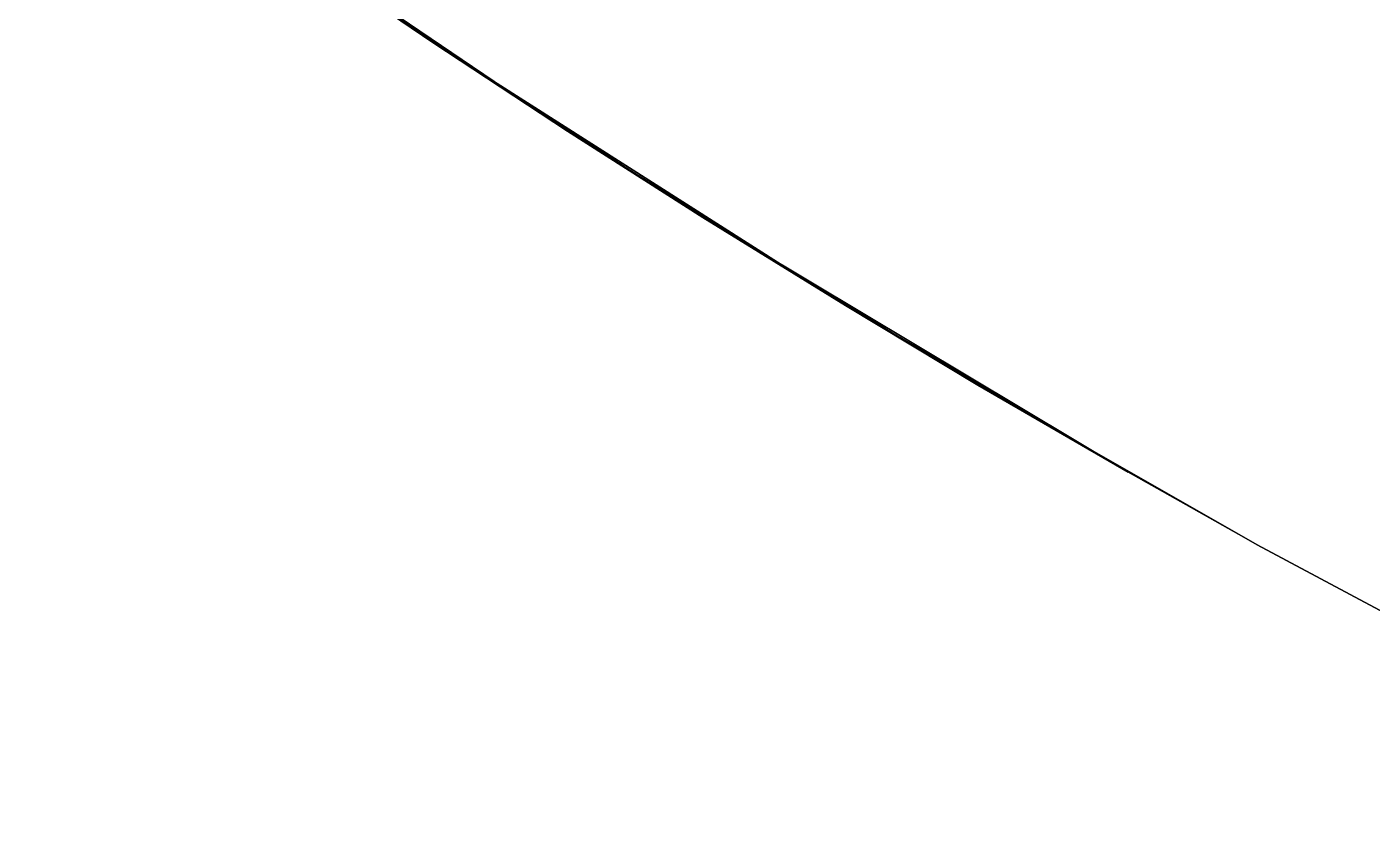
# Model space of a CAD drawing. Header units: metres. Extents: x -17.5 to 17.5, y -17.5 to 17.5.
# Drawn here: x -10.337 to -8.288, y -15.768 to -14.53 of the extents above; entities that cross this region are included whole.
import ezdxf

# ---------------------------------------------------------------- set-up
doc = ezdxf.new("R2010")
doc.units = ezdxf.units.M

msp = doc.modelspace()

# ---------------------------------------------------------------- meshes
at = {"layer": '10', "color": 1}
mesh = msp.add_polyface(dxfattribs=at)
corners = [(-9.7184, -14.5534, -20), (-9.7184, -14.5534, -19.5), (-10.1222, -14.2756, -19.5), (-10.1222, -14.2756, -20), (-9.7184, -14.5534, -19), (-10.1222, -14.2756, -19), (-9.7184, -14.5534, -18.5), (-10.1222, -14.2756, -18.5), (-9.7184, -14.5534, -18), (-10.1222, -14.2756, -18), (-9.7184, -14.5534, -17.5), (-10.1222, -14.2756, -17.5), (-9.7184, -14.5534, -17), (-10.1222, -14.2756, -17), (-9.7184, -14.5534, -16.5), (-10.1222, -14.2756, -16.5), (-9.7184, -14.5534, -16), (-10.1222, -14.2756, -16), (-9.9293, -14.4103, -15.5), (-9.5136, -14.6881, -15.5), (-9.9293, -14.4103, -15), (-9.5136, -14.6881, -15), (-9.9293, -14.4103, -14.5), (-9.5136, -14.6881, -14.5), (-9.9293, -14.4103, -14), (-9.9293, -14.4103, 2), (-9.9293, -14.4103, 2.5), (-10.337, -14.1208, 2.5), (-9.9293, -14.4103, 3), (-10.337, -14.1208, 3), (-9.9293, -14.4103, 3.5), (-10.337, -14.1208, 3.5), (-9.9293, -14.4103, 4), (-10.337, -14.1208, 4), (-9.9293, -14.4103, 4.5), (-10.337, -14.1208, 4.5), (-9.9293, -14.4103, 5), (-10.337, -14.1208, 5), (-9.9293, -14.4103, 5.5), (-10.337, -14.1208, 5.5), (-9.9293, -14.4103, 6), (-10.337, -14.1208, 6), (-9.9293, -14.4103, 6.5), (-10.337, -14.1208, 6.5), (-9.9293, -14.4103, 7), (-10.337, -14.1208, 7), (-9.9293, -14.4103, 7.5), (-10.337, -14.1208, 7.5), (-9.9293, -14.4103, 8), (-10.337, -14.1208, 8), (-9.9293, -14.4103, 8.5), (-10.337, -14.1208, 8.5), (-9.9293, -14.4103, 9), (-10.337, -14.1208, 9), (-9.9293, -14.4103, 9.5), (-10.337, -14.1208, 9.5), (-9.9293, -14.4103, 10), (-10.337, -14.1208, 10), (-9.9293, -14.4103, 10.5), (-10.337, -14.1208, 10.5), (-9.9293, -14.4103, 11), (-10.337, -14.1208, 11), (-9.9293, -14.4103, 11.5), (-10.337, -14.1208, 11.5), (-9.9293, -14.4103, 12), (-10.337, -14.1208, 12), (-9.9293, -14.4103, 12.5), (-10.337, -14.1208, 12.5), (-9.9293, -14.4103, 13), (-10.337, -14.1208, 13), (-9.9293, -14.4103, 13.5), (-10.337, -14.1208, 13.5), (-9.9293, -14.4103, 14), (-10.337, -14.1208, 14), (-9.9293, -14.4103, 14.5), (-10.337, -14.1208, 14.5), (-9.9293, -14.4103, 15), (-10.337, -14.1208, 15), (-9.9293, -14.4103, 15.5), (-10.337, -14.1208, 15.5), (-9.7184, -14.5534, 16), (-9.7184, -14.5534, 16.5), (-10.1222, -14.2756, 16.5), (-10.1222, -14.2756, 16), (-9.7184, -14.5534, 17), (-10.1222, -14.2756, 17), (-9.7184, -14.5534, 17.5), (-10.1222, -14.2756, 17.5), (-9.7184, -14.5534, 18), (-10.1222, -14.2756, 18), (-9.7184, -14.5534, 18.5), (-10.1222, -14.2756, 18.5), (-9.7184, -14.5534, 19), (-10.1222, -14.2756, 19), (-9.7184, -14.5534, 19.5), (-10.1222, -14.2756, 19.5), (-9.7184, -14.5534, 20), (-10.1222, -14.2756, 20), (-9.5136, -14.6881, 15.5)]
mesh.append_faces([[corners[k] for k in face] for face in [(0, 1, 2), (3, 0, 2), (1, 4, 5), (2, 1, 5), (4, 6, 7), (5, 4, 7), (6, 8, 9), (7, 6, 9), (8, 10, 11), (9, 8, 11), (10, 12, 13), (11, 10, 13), (12, 14, 15), (13, 12, 15), (14, 16, 17), (15, 14, 17), (18, 19, 20), (20, 21, 22), (22, 23, 24), (25, 26, 27), (26, 28, 29), (28, 30, 31), (30, 32, 33), (32, 34, 35), (34, 36, 37), (36, 38, 39), (38, 40, 41), (40, 42, 43), (42, 44, 45), (44, 46, 47), (46, 48, 49), (48, 50, 51), (50, 52, 53), (52, 54, 55), (54, 56, 57), (56, 58, 59), (58, 60, 61), (60, 62, 63), (62, 64, 65), (64, 66, 67), (66, 68, 69), (68, 70, 71), (70, 72, 73), (72, 74, 75), (74, 76, 77), (76, 78, 79), (80, 81, 82), (83, 80, 82), (81, 84, 85), (82, 81, 85), (84, 86, 87), (85, 84, 87), (86, 88, 89), (87, 86, 89), (88, 90, 91), (89, 88, 91), (90, 92, 93), (91, 90, 93), (92, 94, 95), (93, 92, 95), (94, 96, 97), (95, 94, 97), (17, 16, 18), (78, 98, 83)]], dxfattribs={"color": 1})
mesh = msp.add_polyface(dxfattribs=at)
corners = [(-9.5136, -14.6881, -15.5), (-9.5136, -14.6881, -15), (-9.9293, -14.4103, -15), (-9.5136, -14.6881, -14.5), (-9.9293, -14.4103, -14.5), (-9.5136, -14.6881, -14), (-9.9293, -14.4103, -14), (-9.5136, -14.6881, -13.5), (-9.9293, -14.4103, -13.5), (-9.9293, -14.4103, 2), (-9.5136, -14.6881, 2), (-9.9293, -14.4103, 2.5), (-9.5136, -14.6881, 2.5), (-9.9293, -14.4103, 3), (-9.5136, -14.6881, 3), (-9.9293, -14.4103, 3.5), (-9.5136, -14.6881, 3.5), (-9.9293, -14.4103, 4), (-9.5136, -14.6881, 4), (-9.9293, -14.4103, 4.5), (-9.5136, -14.6881, 4.5), (-9.9293, -14.4103, 5), (-9.5136, -14.6881, 5), (-9.9293, -14.4103, 5.5), (-9.5136, -14.6881, 5.5), (-9.9293, -14.4103, 6), (-9.5136, -14.6881, 6), (-9.9293, -14.4103, 6.5), (-9.5136, -14.6881, 6.5), (-9.9293, -14.4103, 7), (-9.5136, -14.6881, 7), (-9.9293, -14.4103, 7.5), (-9.5136, -14.6881, 7.5), (-9.9293, -14.4103, 8), (-9.5136, -14.6881, 8), (-9.9293, -14.4103, 8.5), (-9.5136, -14.6881, 8.5), (-9.9293, -14.4103, 9), (-9.5136, -14.6881, 9), (-9.9293, -14.4103, 9.5), (-9.5136, -14.6881, 9.5), (-9.9293, -14.4103, 10), (-9.5136, -14.6881, 10), (-9.9293, -14.4103, 10.5), (-9.5136, -14.6881, 10.5), (-9.9293, -14.4103, 11), (-9.5136, -14.6881, 11), (-9.9293, -14.4103, 11.5), (-9.5136, -14.6881, 11.5), (-9.9293, -14.4103, 12), (-9.5136, -14.6881, 12), (-9.9293, -14.4103, 12.5), (-9.5136, -14.6881, 12.5), (-9.9293, -14.4103, 13), (-9.5136, -14.6881, 13), (-9.9293, -14.4103, 13.5), (-9.5136, -14.6881, 13.5), (-9.9293, -14.4103, 14), (-9.5136, -14.6881, 14), (-9.9293, -14.4103, 14.5), (-9.5136, -14.6881, 14.5), (-9.9293, -14.4103, 15), (-9.5136, -14.6881, 15), (-9.9293, -14.4103, 15.5), (-9.7184, -14.5534, -16), (-9.9293, -14.4103, -15.5), (-9.5136, -14.6881, 15.5), (-9.7184, -14.5534, 16), (-10.1222, -14.2756, 16)]
mesh.append_faces([[corners[k] for k in face] for face in [(0, 1, 2), (1, 3, 4), (3, 5, 6), (5, 7, 8), (9, 10, 11), (11, 12, 13), (13, 14, 15), (15, 16, 17), (17, 18, 19), (19, 20, 21), (21, 22, 23), (23, 24, 25), (25, 26, 27), (27, 28, 29), (29, 30, 31), (31, 32, 33), (33, 34, 35), (35, 36, 37), (37, 38, 39), (39, 40, 41), (41, 42, 43), (43, 44, 45), (45, 46, 47), (47, 48, 49), (49, 50, 51), (51, 52, 53), (53, 54, 55), (55, 56, 57), (57, 58, 59), (59, 60, 61), (61, 62, 63), (64, 0, 65), (66, 67, 68)]], dxfattribs={"color": 1})
mesh = msp.add_polyface(dxfattribs=at)
corners = [(-9.9293, -14.4103, -14), (-9.5136, -14.6881, -14), (-9.9293, -14.4103, -13.5), (-9.5136, -14.6881, -13.5), (-9.9293, -14.4103, -13), (-9.5136, -14.6881, -13), (-9.9293, -14.4103, -12.5), (-9.5136, -14.6881, -12.5), (-9.9293, -14.4103, -12), (-9.5136, -14.6881, -12), (-9.9293, -14.4103, -11.5), (-9.5136, -14.6881, -11.5), (-9.9293, -14.4103, -11), (-9.5136, -14.6881, -11), (-9.9293, -14.4103, -10.5), (-9.5136, -14.6881, -10.5), (-9.9293, -14.4103, -10), (-9.5136, -14.6881, -10), (-9.9293, -14.4103, -9.5), (-9.5136, -14.6881, -9.5), (-9.9293, -14.4103, -9), (-9.5136, -14.6881, -9), (-9.9293, -14.4103, -8.5), (-9.5136, -14.6881, -8.5), (-9.9293, -14.4103, -8), (-9.5136, -14.6881, -8), (-9.9293, -14.4103, -7.5), (-9.5136, -14.6881, -7.5), (-9.9293, -14.4103, -7), (-9.5136, -14.6881, -7), (-9.9293, -14.4103, -6.5), (-9.5136, -14.6881, -6.5), (-9.9293, -14.4103, -6), (-9.5136, -14.6881, -6), (-9.9293, -14.4103, -5.5), (-9.5136, -14.6881, -5.5), (-9.9293, -14.4103, -5), (-9.5136, -14.6881, -5), (-9.9293, -14.4103, -4.5), (-9.5136, -14.6881, -4.5), (-9.9293, -14.4103, -4), (-9.5136, -14.6881, -4), (-9.9293, -14.4103, -3.5), (-9.5136, -14.6881, -3.5), (-9.9293, -14.4103, -3), (-9.5136, -14.6881, -3), (-9.9293, -14.4103, -2.5), (-9.5136, -14.6881, -2.5), (-9.9293, -14.4103, -2), (-9.5136, -14.6881, -2), (-9.9293, -14.4103, -1.5), (-9.5136, -14.6881, -1.5), (-9.9293, -14.4103, -1), (-9.5136, -14.6881, -1), (-9.9293, -14.4103, -0.5), (-9.5136, -14.6881, -0.5), (-9.9293, -14.4103), (-9.5136, -14.6881), (-9.9293, -14.4103, 0.5), (-9.5136, -14.6881, 0.5), (-9.9293, -14.4103, 1), (-9.5136, -14.6881, 1), (-9.9293, -14.4103, 1.5), (-9.5136, -14.6881, 1.5), (-9.9293, -14.4103, 2)]
mesh.append_faces([[corners[k] for k in face] for face in [(0, 1, 2), (2, 3, 4), (4, 5, 6), (6, 7, 8), (8, 9, 10), (10, 11, 12), (12, 13, 14), (14, 15, 16), (16, 17, 18), (18, 19, 20), (20, 21, 22), (22, 23, 24), (24, 25, 26), (26, 27, 28), (28, 29, 30), (30, 31, 32), (32, 33, 34), (34, 35, 36), (36, 37, 38), (38, 39, 40), (40, 41, 42), (42, 43, 44), (44, 45, 46), (46, 47, 48), (48, 49, 50), (50, 51, 52), (52, 53, 54), (54, 55, 56), (56, 57, 58), (58, 59, 60), (60, 61, 62), (62, 63, 64)]], dxfattribs={"color": 1})
mesh = msp.add_polyface(dxfattribs=at)
corners = [(-9.7184, -14.5534, -20), (-9.307, -14.8199, -20), (-9.7184, -14.5534, -19.5), (-9.307, -14.8199, -19.5), (-9.7184, -14.5534, -19), (-9.307, -14.8199, -19), (-9.7184, -14.5534, -18.5), (-9.307, -14.8199, -18.5), (-9.7184, -14.5534, -18), (-9.307, -14.8199, -18), (-9.7184, -14.5534, -17.5), (-9.307, -14.8199, -17.5), (-9.7184, -14.5534, -17), (-9.5136, -14.6881, -13.5), (-9.5136, -14.6881, -13), (-9.9293, -14.4103, -13), (-9.5136, -14.6881, -12.5), (-9.9293, -14.4103, -12.5), (-9.5136, -14.6881, -12), (-9.9293, -14.4103, -12), (-9.5136, -14.6881, -11.5), (-9.9293, -14.4103, -11.5), (-9.5136, -14.6881, -11), (-9.9293, -14.4103, -11), (-9.5136, -14.6881, -10.5), (-9.9293, -14.4103, -10.5), (-9.5136, -14.6881, -10), (-9.9293, -14.4103, -10), (-9.5136, -14.6881, -9.5), (-9.9293, -14.4103, -9.5), (-9.5136, -14.6881, -9), (-9.9293, -14.4103, -9), (-9.5136, -14.6881, -8.5), (-9.9293, -14.4103, -8.5), (-9.5136, -14.6881, -8), (-9.9293, -14.4103, -8), (-9.5136, -14.6881, -7.5), (-9.9293, -14.4103, -7.5), (-9.5136, -14.6881, -7), (-9.9293, -14.4103, -7), (-9.5136, -14.6881, -6.5), (-9.9293, -14.4103, -6.5), (-9.5136, -14.6881, -6), (-9.9293, -14.4103, -6), (-9.5136, -14.6881, -5.5), (-9.9293, -14.4103, -5.5), (-9.5136, -14.6881, -5), (-9.9293, -14.4103, -5), (-9.5136, -14.6881, -4.5), (-9.9293, -14.4103, -4.5), (-9.5136, -14.6881, -4), (-9.9293, -14.4103, -4), (-9.5136, -14.6881, -3.5), (-9.9293, -14.4103, -3.5), (-9.5136, -14.6881, -3), (-9.9293, -14.4103, -3), (-9.5136, -14.6881, -2.5), (-9.9293, -14.4103, -2.5), (-9.5136, -14.6881, -2), (-9.9293, -14.4103, -2), (-9.5136, -14.6881, -1.5), (-9.9293, -14.4103, -1.5), (-9.5136, -14.6881, -1), (-9.9293, -14.4103, -1), (-9.5136, -14.6881, -0.5), (-9.9293, -14.4103, -0.5), (-9.5136, -14.6881), (-9.9293, -14.4103), (-9.5136, -14.6881, 0.5), (-9.9293, -14.4103, 0.5), (-9.5136, -14.6881, 1), (-9.9293, -14.4103, 1), (-9.5136, -14.6881, 1.5), (-9.9293, -14.4103, 1.5), (-9.5136, -14.6881, 2), (-9.9293, -14.4103, 2), (-9.5136, -14.6881, 2.5), (-9.9293, -14.4103, 2.5), (-9.5136, -14.6881, 3), (-9.9293, -14.4103, 3), (-9.5136, -14.6881, 3.5), (-9.9293, -14.4103, 3.5), (-9.5136, -14.6881, 4), (-9.9293, -14.4103, 4), (-9.5136, -14.6881, 4.5), (-9.9293, -14.4103, 4.5), (-9.5136, -14.6881, 5), (-9.9293, -14.4103, 5), (-9.5136, -14.6881, 5.5), (-9.9293, -14.4103, 5.5), (-9.5136, -14.6881, 6), (-9.9293, -14.4103, 6), (-9.5136, -14.6881, 6.5), (-9.9293, -14.4103, 6.5), (-9.5136, -14.6881, 7), (-9.9293, -14.4103, 7), (-9.5136, -14.6881, 7.5), (-9.9293, -14.4103, 7.5), (-9.5136, -14.6881, 8), (-9.9293, -14.4103, 8), (-9.5136, -14.6881, 8.5), (-9.9293, -14.4103, 8.5), (-9.5136, -14.6881, 9), (-9.9293, -14.4103, 9), (-9.5136, -14.6881, 9.5), (-9.9293, -14.4103, 9.5), (-9.5136, -14.6881, 10), (-9.9293, -14.4103, 10), (-9.5136, -14.6881, 10.5), (-9.9293, -14.4103, 10.5), (-9.5136, -14.6881, 11), (-9.9293, -14.4103, 11), (-9.5136, -14.6881, 11.5), (-9.9293, -14.4103, 11.5), (-9.5136, -14.6881, 12), (-9.9293, -14.4103, 12), (-9.5136, -14.6881, 12.5), (-9.9293, -14.4103, 12.5), (-9.5136, -14.6881, 13), (-9.9293, -14.4103, 13), (-9.5136, -14.6881, 13.5), (-9.9293, -14.4103, 13.5), (-9.5136, -14.6881, 14), (-9.9293, -14.4103, 14), (-9.5136, -14.6881, 14.5), (-9.9293, -14.4103, 14.5), (-9.5136, -14.6881, 15), (-9.9293, -14.4103, 15), (-9.5136, -14.6881, 15.5), (-9.9293, -14.4103, 15.5)]
mesh.append_faces([[corners[k] for k in face] for face in [(0, 1, 2), (2, 3, 4), (4, 5, 6), (6, 7, 8), (8, 9, 10), (10, 11, 12), (13, 14, 15), (14, 16, 17), (16, 18, 19), (18, 20, 21), (20, 22, 23), (22, 24, 25), (24, 26, 27), (26, 28, 29), (28, 30, 31), (30, 32, 33), (32, 34, 35), (34, 36, 37), (36, 38, 39), (38, 40, 41), (40, 42, 43), (42, 44, 45), (44, 46, 47), (46, 48, 49), (48, 50, 51), (50, 52, 53), (52, 54, 55), (54, 56, 57), (56, 58, 59), (58, 60, 61), (60, 62, 63), (62, 64, 65), (64, 66, 67), (66, 68, 69), (68, 70, 71), (70, 72, 73), (72, 74, 75), (74, 76, 77), (76, 78, 79), (78, 80, 81), (80, 82, 83), (82, 84, 85), (84, 86, 87), (86, 88, 89), (88, 90, 91), (90, 92, 93), (92, 94, 95), (94, 96, 97), (96, 98, 99), (98, 100, 101), (100, 102, 103), (102, 104, 105), (104, 106, 107), (106, 108, 109), (108, 110, 111), (110, 112, 113), (112, 114, 115), (114, 116, 117), (116, 118, 119), (118, 120, 121), (120, 122, 123), (122, 124, 125), (124, 126, 127), (126, 128, 129)]], dxfattribs={"color": 1})
mesh = msp.add_polyface(dxfattribs=at)
corners = [(-9.307, -14.8199, -20), (-9.307, -14.8199, -19.5), (-9.7184, -14.5534, -19.5), (-9.307, -14.8199, -19), (-9.7184, -14.5534, -19), (-9.307, -14.8199, -18.5), (-9.7184, -14.5534, -18.5), (-9.307, -14.8199, -18), (-9.7184, -14.5534, -18), (-9.307, -14.8199, -17.5), (-9.7184, -14.5534, -17.5), (-9.307, -14.8199, -17), (-9.7184, -14.5534, -17), (-9.307, -14.8199, -16.5), (-9.7184, -14.5534, -16.5), (-9.307, -14.8199, -16), (-9.7184, -14.5534, -16), (-9.5136, -14.6881, -15.5), (-9.0901, -14.9539, -15.5), (-9.5136, -14.6881, -15), (-9.0901, -14.9539, -15), (-9.5136, -14.6881, -14.5), (-9.0901, -14.9539, -14.5), (-9.5136, -14.6881, -14), (-9.0901, -14.9539, -14), (-9.5136, -14.6881, -13.5), (-9.307, -14.8199, 16), (-9.307, -14.8199, 16.5), (-9.7184, -14.5534, 16.5), (-9.7184, -14.5534, 16), (-9.307, -14.8199, 17), (-9.7184, -14.5534, 17), (-9.307, -14.8199, 17.5), (-9.7184, -14.5534, 17.5), (-9.307, -14.8199, 18), (-9.7184, -14.5534, 18), (-9.307, -14.8199, 18.5), (-9.7184, -14.5534, 18.5), (-9.307, -14.8199, 19), (-9.7184, -14.5534, 19), (-9.307, -14.8199, 19.5), (-9.7184, -14.5534, 19.5), (-9.307, -14.8199, 20), (-9.7184, -14.5534, 20), (-9.5136, -14.6881, 15.5), (-9.0901, -14.9539, 15.5)]
mesh.append_faces([[corners[k] for k in face] for face in [(0, 1, 2), (1, 3, 4), (3, 5, 6), (5, 7, 8), (7, 9, 10), (9, 11, 12), (11, 13, 14), (12, 11, 14), (13, 15, 16), (14, 13, 16), (17, 18, 19), (19, 20, 21), (21, 22, 23), (23, 24, 25), (26, 27, 28), (29, 26, 28), (27, 30, 31), (28, 27, 31), (30, 32, 33), (31, 30, 33), (32, 34, 35), (33, 32, 35), (34, 36, 37), (35, 34, 37), (36, 38, 39), (37, 36, 39), (38, 40, 41), (39, 38, 41), (40, 42, 43), (41, 40, 43), (16, 15, 17), (44, 45, 29)]], dxfattribs={"color": 1})
mesh = msp.add_polyface(dxfattribs=at)
corners = [(-9.0901, -14.9539, -15.5), (-9.0901, -14.9539, -15), (-9.5136, -14.6881, -15), (-9.0901, -14.9539, -14.5), (-9.5136, -14.6881, -14.5), (-9.0901, -14.9539, -14), (-9.5136, -14.6881, -14), (-9.0901, -14.9539, -13.5), (-9.5136, -14.6881, -13.5), (-9.0901, -14.9539, -13), (-9.5136, -14.6881, -13), (-9.0901, -14.9539, -12.5), (-9.5136, -14.6881, -12.5), (-9.0901, -14.9539, -12), (-9.5136, -14.6881, -12), (-9.0901, -14.9539, -11.5), (-9.5136, -14.6881, -11.5), (-9.0901, -14.9539, -11), (-9.5136, -14.6881, -11), (-9.0901, -14.9539, -10.5), (-9.5136, -14.6881, -10.5), (-9.0901, -14.9539, -10), (-9.5136, -14.6881, -10), (-9.0901, -14.9539, -9.5), (-9.5136, -14.6881, -9.5), (-9.0901, -14.9539, -9), (-9.5136, -14.6881, -9), (-9.0901, -14.9539, -8.5), (-9.5136, -14.6881, -8.5), (-9.0901, -14.9539, -8), (-9.5136, -14.6881, -8), (-9.0901, -14.9539, -7.5), (-9.5136, -14.6881, -7.5), (-9.0901, -14.9539, -7), (-9.5136, -14.6881, -7), (-9.0901, -14.9539, -6.5), (-9.5136, -14.6881, -6.5), (-9.0901, -14.9539, -6), (-9.5136, -14.6881, -6), (-9.0901, -14.9539, -5.5), (-9.5136, -14.6881, -5.5), (-9.0901, -14.9539, -5), (-9.5136, -14.6881, -5), (-9.0901, -14.9539, -4.5), (-9.5136, -14.6881, -4.5), (-9.0901, -14.9539, -4), (-9.5136, -14.6881, -4), (-9.0901, -14.9539, -3.5), (-9.5136, -14.6881, -3.5), (-9.0901, -14.9539, -3), (-9.5136, -14.6881, -3), (-9.0901, -14.9539, -2.5), (-9.5136, -14.6881, -2.5), (-9.0901, -14.9539, -2), (-9.5136, -14.6881, -2), (-9.0901, -14.9539, -1.5), (-9.5136, -14.6881, -1.5), (-9.0901, -14.9539, -1), (-9.5136, -14.6881, -1), (-9.0901, -14.9539, -0.5), (-9.5136, -14.6881, -0.5), (-9.0901, -14.9539), (-9.5136, -14.6881), (-9.0901, -14.9539, 0.5), (-9.5136, -14.6881, 0.5), (-9.0901, -14.9539, 1), (-9.5136, -14.6881, 1), (-9.0901, -14.9539, 1.5), (-9.5136, -14.6881, 1.5), (-9.0901, -14.9539, 2), (-9.5136, -14.6881, 2), (-9.0901, -14.9539, 2.5), (-9.5136, -14.6881, 2.5), (-9.0901, -14.9539, 3), (-9.5136, -14.6881, 3), (-9.5136, -14.6881, 3.5), (-9.0901, -14.9539, 3.5), (-9.5136, -14.6881, 4), (-9.0901, -14.9539, 4), (-9.5136, -14.6881, 4.5), (-9.0901, -14.9539, 4.5), (-9.5136, -14.6881, 5), (-9.0901, -14.9539, 5), (-9.5136, -14.6881, 5.5), (-9.0901, -14.9539, 5.5), (-9.5136, -14.6881, 6), (-9.0901, -14.9539, 6), (-9.5136, -14.6881, 6.5), (-9.0901, -14.9539, 6.5), (-9.5136, -14.6881, 7), (-9.0901, -14.9539, 7), (-9.5136, -14.6881, 7.5), (-9.0901, -14.9539, 7.5), (-9.5136, -14.6881, 8), (-9.0901, -14.9539, 8), (-9.5136, -14.6881, 8.5), (-9.0901, -14.9539, 8.5), (-9.5136, -14.6881, 9), (-9.0901, -14.9539, 9), (-9.5136, -14.6881, 9.5), (-9.0901, -14.9539, 9.5), (-9.5136, -14.6881, 10), (-9.0901, -14.9539, 10), (-9.5136, -14.6881, 10.5), (-9.0901, -14.9539, 10.5), (-9.5136, -14.6881, 11), (-9.0901, -14.9539, 11), (-9.5136, -14.6881, 11.5), (-9.0901, -14.9539, 11.5), (-9.5136, -14.6881, 12), (-9.0901, -14.9539, 12), (-9.5136, -14.6881, 12.5), (-9.0901, -14.9539, 12.5), (-9.5136, -14.6881, 13), (-9.0901, -14.9539, 13), (-9.5136, -14.6881, 13.5), (-9.0901, -14.9539, 13.5), (-9.5136, -14.6881, 14), (-9.0901, -14.9539, 14), (-9.5136, -14.6881, 14.5), (-9.0901, -14.9539, 14.5), (-9.5136, -14.6881, 15), (-9.0901, -14.9539, 15), (-9.5136, -14.6881, 15.5), (-9.307, -14.8199, -16), (-9.5136, -14.6881, -15.5), (-9.0901, -14.9539, 15.5), (-9.307, -14.8199, 16), (-9.7184, -14.5534, 16)]
mesh.append_faces([[corners[k] for k in face] for face in [(0, 1, 2), (1, 3, 4), (3, 5, 6), (5, 7, 8), (7, 9, 10), (9, 11, 12), (11, 13, 14), (13, 15, 16), (15, 17, 18), (17, 19, 20), (19, 21, 22), (21, 23, 24), (23, 25, 26), (25, 27, 28), (27, 29, 30), (29, 31, 32), (31, 33, 34), (33, 35, 36), (35, 37, 38), (37, 39, 40), (39, 41, 42), (41, 43, 44), (43, 45, 46), (45, 47, 48), (47, 49, 50), (49, 51, 52), (51, 53, 54), (53, 55, 56), (55, 57, 58), (57, 59, 60), (59, 61, 62), (61, 63, 64), (63, 65, 66), (65, 67, 68), (67, 69, 70), (69, 71, 72), (71, 73, 74), (74, 73, 75), (75, 76, 77), (77, 78, 79), (79, 80, 81), (81, 82, 83), (83, 84, 85), (85, 86, 87), (87, 88, 89), (89, 90, 91), (91, 92, 93), (93, 94, 95), (95, 96, 97), (97, 98, 99), (99, 100, 101), (101, 102, 103), (103, 104, 105), (105, 106, 107), (107, 108, 109), (109, 110, 111), (111, 112, 113), (113, 114, 115), (115, 116, 117), (117, 118, 119), (119, 120, 121), (121, 122, 123), (124, 0, 125), (126, 127, 128)]], dxfattribs={"color": 1})
mesh = msp.add_polyface(dxfattribs=at)
corners = [(-9.5136, -14.6881, -13.5), (-9.0901, -14.9539, -13.5), (-9.5136, -14.6881, -13), (-9.0901, -14.9539, -13), (-9.5136, -14.6881, -12.5), (-9.0901, -14.9539, -12.5), (-9.5136, -14.6881, -12), (-9.0901, -14.9539, -12), (-9.5136, -14.6881, -11.5), (-9.0901, -14.9539, -11.5), (-9.5136, -14.6881, -11), (-9.0901, -14.9539, -11), (-9.5136, -14.6881, -10.5), (-9.0901, -14.9539, -10.5), (-9.5136, -14.6881, -10), (-9.0901, -14.9539, -10), (-9.5136, -14.6881, -9.5), (-9.0901, -14.9539, -9.5), (-9.5136, -14.6881, -9), (-9.0901, -14.9539, -9), (-9.5136, -14.6881, -8.5), (-9.0901, -14.9539, -8.5), (-9.5136, -14.6881, -8), (-9.0901, -14.9539, -8), (-9.5136, -14.6881, -7.5), (-9.0901, -14.9539, -7.5), (-9.5136, -14.6881, -7), (-9.0901, -14.9539, -7), (-9.5136, -14.6881, -6.5), (-9.0901, -14.9539, -6.5), (-9.5136, -14.6881, -6), (-9.0901, -14.9539, -6), (-9.5136, -14.6881, -5.5), (-9.0901, -14.9539, -5.5), (-9.5136, -14.6881, -5), (-9.0901, -14.9539, -5), (-9.5136, -14.6881, -4.5), (-9.0901, -14.9539, -4.5), (-9.5136, -14.6881, -4), (-9.0901, -14.9539, -4), (-9.5136, -14.6881, -3.5), (-9.0901, -14.9539, -3.5), (-9.5136, -14.6881, -3), (-9.0901, -14.9539, -3), (-9.5136, -14.6881, -2.5), (-9.0901, -14.9539, -2.5), (-9.5136, -14.6881, -2), (-9.0901, -14.9539, -2), (-9.5136, -14.6881, -1.5), (-9.0901, -14.9539, -1.5), (-9.5136, -14.6881, -1), (-9.0901, -14.9539, -1), (-9.5136, -14.6881, -0.5), (-9.0901, -14.9539, -0.5), (-9.5136, -14.6881), (-9.0901, -14.9539), (-9.5136, -14.6881, 0.5), (-9.0901, -14.9539, 0.5), (-9.5136, -14.6881, 1), (-9.0901, -14.9539, 1), (-9.5136, -14.6881, 1.5), (-9.0901, -14.9539, 1.5), (-9.5136, -14.6881, 2), (-9.0901, -14.9539, 2), (-9.5136, -14.6881, 2.5), (-9.0901, -14.9539, 2.5), (-9.5136, -14.6881, 3)]
mesh.append_faces([[corners[k] for k in face] for face in [(0, 1, 2), (2, 3, 4), (4, 5, 6), (6, 7, 8), (8, 9, 10), (10, 11, 12), (12, 13, 14), (14, 15, 16), (16, 17, 18), (18, 19, 20), (20, 21, 22), (22, 23, 24), (24, 25, 26), (26, 27, 28), (28, 29, 30), (30, 31, 32), (32, 33, 34), (34, 35, 36), (36, 37, 38), (38, 39, 40), (40, 41, 42), (42, 43, 44), (44, 45, 46), (46, 47, 48), (48, 49, 50), (50, 51, 52), (52, 53, 54), (54, 55, 56), (56, 57, 58), (58, 59, 60), (60, 61, 62), (62, 63, 64), (64, 65, 66)]], dxfattribs={"color": 1})
mesh = msp.add_polyface(dxfattribs=at)
corners = [(-9.307, -14.8199, -20), (-8.8883, -15.0748, -20), (-9.307, -14.8199, -19.5), (-8.8883, -15.0748, -19.5), (-9.307, -14.8199, -19), (-8.8883, -15.0748, -19), (-9.307, -14.8199, -18.5), (-8.8883, -15.0748, -18.5), (-9.307, -14.8199, -18), (-8.8883, -15.0748, -18), (-9.307, -14.8199, -17.5), (-8.8883, -15.0748, -17.5), (-9.307, -14.8199, -17), (-8.8883, -15.0748, -17), (-9.307, -14.8199, -16.5), (-9.0901, -14.9539, 3), (-9.0901, -14.9539, 3.5), (-9.5136, -14.6881, 3.5), (-9.0901, -14.9539, 4), (-9.5136, -14.6881, 4), (-9.0901, -14.9539, 4.5), (-9.5136, -14.6881, 4.5), (-9.0901, -14.9539, 5), (-9.5136, -14.6881, 5), (-9.0901, -14.9539, 5.5), (-9.5136, -14.6881, 5.5), (-9.0901, -14.9539, 6), (-9.5136, -14.6881, 6), (-9.0901, -14.9539, 6.5), (-9.5136, -14.6881, 6.5), (-9.0901, -14.9539, 7), (-9.5136, -14.6881, 7), (-9.0901, -14.9539, 7.5), (-9.5136, -14.6881, 7.5), (-9.0901, -14.9539, 8), (-9.5136, -14.6881, 8), (-9.0901, -14.9539, 8.5), (-9.5136, -14.6881, 8.5), (-9.0901, -14.9539, 9), (-9.5136, -14.6881, 9), (-9.0901, -14.9539, 9.5), (-9.5136, -14.6881, 9.5), (-9.0901, -14.9539, 10), (-9.5136, -14.6881, 10), (-9.0901, -14.9539, 10.5), (-9.5136, -14.6881, 10.5), (-9.0901, -14.9539, 11), (-9.5136, -14.6881, 11), (-9.0901, -14.9539, 11.5), (-9.5136, -14.6881, 11.5), (-9.0901, -14.9539, 12), (-9.5136, -14.6881, 12), (-9.0901, -14.9539, 12.5), (-9.5136, -14.6881, 12.5), (-9.0901, -14.9539, 13), (-9.5136, -14.6881, 13), (-9.0901, -14.9539, 13.5), (-9.5136, -14.6881, 13.5), (-9.0901, -14.9539, 14), (-9.5136, -14.6881, 14), (-9.0901, -14.9539, 14.5), (-9.5136, -14.6881, 14.5), (-9.0901, -14.9539, 15), (-9.5136, -14.6881, 15), (-9.0901, -14.9539, 15.5), (-9.5136, -14.6881, 15.5)]
mesh.append_faces([[corners[k] for k in face] for face in [(0, 1, 2), (2, 3, 4), (4, 5, 6), (6, 7, 8), (8, 9, 10), (10, 11, 12), (12, 13, 14), (15, 16, 17), (16, 18, 19), (18, 20, 21), (20, 22, 23), (22, 24, 25), (24, 26, 27), (26, 28, 29), (28, 30, 31), (30, 32, 33), (32, 34, 35), (34, 36, 37), (36, 38, 39), (38, 40, 41), (40, 42, 43), (42, 44, 45), (44, 46, 47), (46, 48, 49), (48, 50, 51), (50, 52, 53), (52, 54, 55), (54, 56, 57), (56, 58, 59), (58, 60, 61), (60, 62, 63), (62, 64, 65)]], dxfattribs={"color": 1})
mesh = msp.add_polyface(dxfattribs=at)
corners = [(-8.8883, -15.0748, -20), (-8.8883, -15.0748, -19.5), (-9.307, -14.8199, -19.5), (-8.8883, -15.0748, -19), (-9.307, -14.8199, -19), (-8.8883, -15.0748, -18.5), (-9.307, -14.8199, -18.5), (-8.8883, -15.0748, -18), (-9.307, -14.8199, -18), (-8.8883, -15.0748, -17.5), (-9.307, -14.8199, -17.5), (-8.8883, -15.0748, -17), (-9.307, -14.8199, -17), (-8.8883, -15.0748, -16.5), (-9.307, -14.8199, -16.5), (-8.8883, -15.0748, -16), (-9.307, -14.8199, -16), (-9.0901, -14.9539, -15.5), (-8.6592, -15.2075, -15.5), (-9.0901, -14.9539, -15), (-8.6592, -15.2075, -15), (-9.0901, -14.9539, -14.5), (-8.6592, -15.2075, -14.5), (-9.0901, -14.9539, -14), (-8.6592, -15.2075, -14), (-9.0901, -14.9539, -13.5), (-8.6592, -15.2075, -13.5), (-9.0901, -14.9539, -13), (-8.8883, -15.0748, 16), (-8.8883, -15.0748, 16.5), (-9.307, -14.8199, 16.5), (-9.307, -14.8199, 16), (-8.8883, -15.0748, 17), (-9.307, -14.8199, 17), (-8.8883, -15.0748, 17.5), (-9.307, -14.8199, 17.5), (-8.8883, -15.0748, 18), (-9.307, -14.8199, 18), (-8.8883, -15.0748, 18.5), (-9.307, -14.8199, 18.5), (-8.8883, -15.0748, 19), (-9.307, -14.8199, 19), (-8.8883, -15.0748, 19.5), (-9.307, -14.8199, 19.5), (-8.8883, -15.0748, 20), (-9.307, -14.8199, 20), (-9.0901, -14.9539, 15.5), (-8.6592, -15.2075, 15.5)]
mesh.append_faces([[corners[k] for k in face] for face in [(0, 1, 2), (1, 3, 4), (3, 5, 6), (5, 7, 8), (7, 9, 10), (9, 11, 12), (11, 13, 14), (13, 15, 16), (14, 13, 16), (17, 18, 19), (19, 20, 21), (21, 22, 23), (23, 24, 25), (25, 26, 27), (28, 29, 30), (31, 28, 30), (29, 32, 33), (30, 29, 33), (32, 34, 35), (33, 32, 35), (34, 36, 37), (35, 34, 37), (36, 38, 39), (37, 36, 39), (38, 40, 41), (39, 38, 41), (40, 42, 43), (41, 40, 43), (42, 44, 45), (43, 42, 45), (16, 15, 17), (46, 47, 31), (47, 28, 31)]], dxfattribs={"color": 1})
mesh = msp.add_polyface(dxfattribs=at)
corners = [(-8.6592, -15.2075, -15.5), (-8.6592, -15.2075, -15), (-9.0901, -14.9539, -15), (-8.6592, -15.2075, -14.5), (-9.0901, -14.9539, -14.5), (-8.6592, -15.2075, -14), (-9.0901, -14.9539, -14), (-8.6592, -15.2075, -13.5), (-9.0901, -14.9539, -13.5), (-8.6592, -15.2075, -13), (-9.0901, -14.9539, -13), (-8.6592, -15.2075, -12.5), (-9.0901, -14.9539, -12.5), (-9.0901, -14.9539, -12), (-8.6592, -15.2075, -12), (-9.0901, -14.9539, -11.5), (-8.6592, -15.2075, -11.5), (-9.0901, -14.9539, -11), (-8.6592, -15.2075, -11), (-9.0901, -14.9539, -10.5), (-8.6592, -15.2075, -10.5), (-9.0901, -14.9539, -10), (-8.6592, -15.2075, -10), (-9.0901, -14.9539, -9.5), (-8.6592, -15.2075, -9.5), (-9.0901, -14.9539, -9), (-8.6592, -15.2075, -9), (-9.0901, -14.9539, -8.5), (-8.6592, -15.2075, -8.5), (-9.0901, -14.9539, -8), (-8.6592, -15.2075, -8), (-9.0901, -14.9539, -7.5), (-8.6592, -15.2075, -7.5), (-9.0901, -14.9539, -7), (-8.6592, -15.2075, -7), (-9.0901, -14.9539, -6.5), (-8.6592, -15.2075, -6.5), (-9.0901, -14.9539, -6), (-8.6592, -15.2075, -6), (-9.0901, -14.9539, -5.5), (-8.6592, -15.2075, -5.5), (-9.0901, -14.9539, -5), (-8.6592, -15.2075, -5), (-9.0901, -14.9539, -4.5), (-8.6592, -15.2075, -4.5), (-9.0901, -14.9539, -4), (-8.6592, -15.2075, -4), (-9.0901, -14.9539, -3.5), (-8.6592, -15.2075, -3.5), (-9.0901, -14.9539, -3), (-8.6592, -15.2075, -3), (-9.0901, -14.9539, -2.5), (-8.6592, -15.2075, -2.5), (-9.0901, -14.9539, -2), (-8.6592, -15.2075, -2), (-9.0901, -14.9539, -1.5), (-8.6592, -15.2075, -1.5), (-9.0901, -14.9539, -1), (-8.6592, -15.2075, -1), (-9.0901, -14.9539, -0.5), (-8.6592, -15.2075, -0.5), (-9.0901, -14.9539), (-8.6592, -15.2075), (-9.0901, -14.9539, 0.5), (-8.6592, -15.2075, 0.5), (-9.0901, -14.9539, 1), (-8.6592, -15.2075, 1), (-9.0901, -14.9539, 1.5), (-8.6592, -15.2075, 1.5), (-9.0901, -14.9539, 2), (-8.6592, -15.2075, 2), (-9.0901, -14.9539, 2.5), (-8.6592, -15.2075, 2.5), (-9.0901, -14.9539, 3), (-8.6592, -15.2075, 3), (-9.0901, -14.9539, 3.5), (-8.6592, -15.2075, 3.5), (-9.0901, -14.9539, 4), (-8.6592, -15.2075, 4), (-9.0901, -14.9539, 4.5), (-8.6592, -15.2075, 4.5), (-9.0901, -14.9539, 5), (-8.6592, -15.2075, 5), (-9.0901, -14.9539, 5.5), (-8.6592, -15.2075, 5.5), (-9.0901, -14.9539, 6), (-8.6592, -15.2075, 6), (-9.0901, -14.9539, 6.5), (-8.6592, -15.2075, 6.5), (-9.0901, -14.9539, 7), (-8.6592, -15.2075, 7), (-9.0901, -14.9539, 7.5), (-8.6592, -15.2075, 7.5), (-9.0901, -14.9539, 8), (-8.6592, -15.2075, 8), (-9.0901, -14.9539, 8.5), (-8.6592, -15.2075, 8.5), (-9.0901, -14.9539, 9), (-8.6592, -15.2075, 9), (-9.0901, -14.9539, 9.5), (-8.6592, -15.2075, 9.5), (-9.0901, -14.9539, 10), (-8.6592, -15.2075, 10), (-9.0901, -14.9539, 10.5), (-8.6592, -15.2075, 10.5), (-9.0901, -14.9539, 11), (-8.6592, -15.2075, 11), (-9.0901, -14.9539, 11.5), (-8.6592, -15.2075, 11.5), (-9.0901, -14.9539, 12), (-8.6592, -15.2075, 12), (-9.0901, -14.9539, 12.5), (-8.6592, -15.2075, 12.5), (-9.0901, -14.9539, 13), (-8.6592, -15.2075, 13), (-9.0901, -14.9539, 13.5), (-8.6592, -15.2075, 13.5), (-9.0901, -14.9539, 14), (-8.6592, -15.2075, 14), (-9.0901, -14.9539, 14.5), (-8.6592, -15.2075, 14.5), (-9.0901, -14.9539, 15), (-8.6592, -15.2075, 15), (-9.0901, -14.9539, 15.5), (-8.8883, -15.0748, -16), (-9.0901, -14.9539, -15.5)]
mesh.append_faces([[corners[k] for k in face] for face in [(0, 1, 2), (1, 3, 4), (3, 5, 6), (5, 7, 8), (7, 9, 10), (9, 11, 12), (10, 9, 12), (12, 11, 13), (13, 14, 15), (15, 16, 17), (17, 18, 19), (19, 20, 21), (21, 22, 23), (23, 24, 25), (25, 26, 27), (27, 28, 29), (29, 30, 31), (31, 32, 33), (33, 34, 35), (35, 36, 37), (37, 38, 39), (39, 40, 41), (41, 42, 43), (43, 44, 45), (45, 46, 47), (47, 48, 49), (49, 50, 51), (51, 52, 53), (53, 54, 55), (55, 56, 57), (57, 58, 59), (59, 60, 61), (61, 62, 63), (63, 64, 65), (65, 66, 67), (67, 68, 69), (69, 70, 71), (71, 72, 73), (73, 74, 75), (75, 76, 77), (77, 78, 79), (79, 80, 81), (81, 82, 83), (83, 84, 85), (85, 86, 87), (87, 88, 89), (89, 90, 91), (91, 92, 93), (93, 94, 95), (95, 96, 97), (97, 98, 99), (99, 100, 101), (101, 102, 103), (103, 104, 105), (105, 106, 107), (107, 108, 109), (109, 110, 111), (111, 112, 113), (113, 114, 115), (115, 116, 117), (117, 118, 119), (119, 120, 121), (121, 122, 123), (124, 0, 125)]], dxfattribs={"color": 1})
mesh = msp.add_polyface(dxfattribs=at)
corners = [(-8.6592, -15.2075, -12.5), (-8.6592, -15.2075, -12), (-9.0901, -14.9539, -12), (-8.6592, -15.2075, -11.5), (-9.0901, -14.9539, -11.5), (-8.6592, -15.2075, -11), (-9.0901, -14.9539, -11), (-8.6592, -15.2075, -10.5), (-9.0901, -14.9539, -10.5), (-8.6592, -15.2075, -10), (-9.0901, -14.9539, -10), (-8.6592, -15.2075, -9.5), (-9.0901, -14.9539, -9.5), (-8.6592, -15.2075, -9), (-9.0901, -14.9539, -9), (-8.6592, -15.2075, -8.5), (-9.0901, -14.9539, -8.5), (-8.6592, -15.2075, -8), (-9.0901, -14.9539, -8), (-8.6592, -15.2075, -7.5), (-9.0901, -14.9539, -7.5), (-8.6592, -15.2075, -7), (-9.0901, -14.9539, -7), (-8.6592, -15.2075, -6.5), (-9.0901, -14.9539, -6.5), (-8.6592, -15.2075, -6), (-9.0901, -14.9539, -6), (-8.6592, -15.2075, -5.5), (-9.0901, -14.9539, -5.5), (-8.6592, -15.2075, -5), (-9.0901, -14.9539, -5), (-8.6592, -15.2075, -4.5), (-9.0901, -14.9539, -4.5), (-8.6592, -15.2075, -4), (-9.0901, -14.9539, -4), (-8.6592, -15.2075, -3.5), (-9.0901, -14.9539, -3.5), (-8.6592, -15.2075, -3), (-9.0901, -14.9539, -3), (-8.6592, -15.2075, -2.5), (-9.0901, -14.9539, -2.5), (-8.6592, -15.2075, -2), (-9.0901, -14.9539, -2), (-8.6592, -15.2075, -1.5), (-9.0901, -14.9539, -1.5), (-8.6592, -15.2075, -1), (-9.0901, -14.9539, -1), (-8.6592, -15.2075, -0.5), (-9.0901, -14.9539, -0.5), (-8.6592, -15.2075), (-9.0901, -14.9539), (-8.6592, -15.2075, 0.5), (-9.0901, -14.9539, 0.5), (-8.6592, -15.2075, 1), (-9.0901, -14.9539, 1), (-8.6592, -15.2075, 1.5), (-9.0901, -14.9539, 1.5), (-8.6592, -15.2075, 2), (-9.0901, -14.9539, 2), (-8.6592, -15.2075, 2.5), (-9.0901, -14.9539, 2.5), (-8.6592, -15.2075, 3), (-9.0901, -14.9539, 3), (-8.6592, -15.2075, 3.5), (-9.0901, -14.9539, 3.5)]
mesh.append_faces([[corners[k] for k in face] for face in [(0, 1, 2), (1, 3, 4), (3, 5, 6), (5, 7, 8), (7, 9, 10), (9, 11, 12), (11, 13, 14), (13, 15, 16), (15, 17, 18), (17, 19, 20), (19, 21, 22), (21, 23, 24), (23, 25, 26), (25, 27, 28), (27, 29, 30), (29, 31, 32), (31, 33, 34), (33, 35, 36), (35, 37, 38), (37, 39, 40), (39, 41, 42), (41, 43, 44), (43, 45, 46), (45, 47, 48), (47, 49, 50), (49, 51, 52), (51, 53, 54), (53, 55, 56), (55, 57, 58), (57, 59, 60), (59, 61, 62), (61, 63, 64)]], dxfattribs={"color": 1})
mesh = msp.add_polyface(dxfattribs=at)
corners = [(-8.8883, -15.0748, -20), (-8.4626, -15.3178, -20), (-8.8883, -15.0748, -19.5), (-8.4626, -15.3178, -19.5), (-8.8883, -15.0748, -19), (-8.4626, -15.3178, -19), (-8.8883, -15.0748, -18.5), (-8.4626, -15.3178, -18.5), (-8.8883, -15.0748, -18), (-8.4626, -15.3178, -18), (-8.8883, -15.0748, -17.5), (-8.4626, -15.3178, -17.5), (-8.8883, -15.0748, -17), (-8.4626, -15.3178, -17), (-8.8883, -15.0748, -16.5), (-8.4626, -15.3178, -16.5), (-8.8883, -15.0748, -16), (-8.6592, -15.2075, 3.5), (-8.6592, -15.2075, 4), (-9.0901, -14.9539, 4), (-8.6592, -15.2075, 4.5), (-9.0901, -14.9539, 4.5), (-8.6592, -15.2075, 5), (-9.0901, -14.9539, 5), (-8.6592, -15.2075, 5.5), (-9.0901, -14.9539, 5.5), (-8.6592, -15.2075, 6), (-9.0901, -14.9539, 6), (-8.6592, -15.2075, 6.5), (-9.0901, -14.9539, 6.5), (-8.6592, -15.2075, 7), (-9.0901, -14.9539, 7), (-8.6592, -15.2075, 7.5), (-9.0901, -14.9539, 7.5), (-8.6592, -15.2075, 8), (-9.0901, -14.9539, 8), (-8.6592, -15.2075, 8.5), (-9.0901, -14.9539, 8.5), (-8.6592, -15.2075, 9), (-9.0901, -14.9539, 9), (-8.6592, -15.2075, 9.5), (-9.0901, -14.9539, 9.5), (-8.6592, -15.2075, 10), (-9.0901, -14.9539, 10), (-8.6592, -15.2075, 10.5), (-9.0901, -14.9539, 10.5), (-8.6592, -15.2075, 11), (-9.0901, -14.9539, 11), (-8.6592, -15.2075, 11.5), (-9.0901, -14.9539, 11.5), (-8.6592, -15.2075, 12), (-9.0901, -14.9539, 12), (-8.6592, -15.2075, 12.5), (-9.0901, -14.9539, 12.5), (-8.6592, -15.2075, 13), (-9.0901, -14.9539, 13), (-8.6592, -15.2075, 13.5), (-9.0901, -14.9539, 13.5), (-8.6592, -15.2075, 14), (-9.0901, -14.9539, 14), (-8.6592, -15.2075, 14.5), (-9.0901, -14.9539, 14.5), (-8.6592, -15.2075, 15), (-9.0901, -14.9539, 15), (-8.6592, -15.2075, 15.5), (-9.0901, -14.9539, 15.5), (-8.8883, -15.0748, 16), (-8.4626, -15.3178, 16), (-8.8883, -15.0748, 16.5)]
mesh.append_faces([[corners[k] for k in face] for face in [(0, 1, 2), (2, 3, 4), (4, 5, 6), (6, 7, 8), (8, 9, 10), (10, 11, 12), (12, 13, 14), (14, 15, 16), (17, 18, 19), (18, 20, 21), (20, 22, 23), (22, 24, 25), (24, 26, 27), (26, 28, 29), (28, 30, 31), (30, 32, 33), (32, 34, 35), (34, 36, 37), (36, 38, 39), (38, 40, 41), (40, 42, 43), (42, 44, 45), (44, 46, 47), (46, 48, 49), (48, 50, 51), (50, 52, 53), (52, 54, 55), (54, 56, 57), (56, 58, 59), (58, 60, 61), (60, 62, 63), (62, 64, 65), (66, 67, 68)]], dxfattribs={"color": 1})
mesh = msp.add_polyface(dxfattribs=at)
corners = [(-8.4626, -15.3178, -20), (-8.4626, -15.3178, -19.5), (-8.8883, -15.0748, -19.5), (-8.0303, -15.5488, -20), (-8.0303, -15.5488, -19.5), (-7.5917, -15.7676, -20), (-8.4626, -15.3178, -19), (-8.8883, -15.0748, -19), (-8.0303, -15.5488, -19), (-7.5917, -15.7676, -19.5), (-8.4626, -15.3178, -18.5), (-8.8883, -15.0748, -18.5), (-8.0303, -15.5488, -18.5), (-7.5917, -15.7676, -19), (-8.4626, -15.3178, -18), (-8.8883, -15.0748, -18), (-8.0303, -15.5488, -18), (-7.5917, -15.7676, -18.5), (-8.4626, -15.3178, -17.5), (-8.8883, -15.0748, -17.5), (-8.0303, -15.5488, -17.5), (-7.5917, -15.7676, -18), (-8.4626, -15.3178, -17), (-8.8883, -15.0748, -17), (-8.0303, -15.5488, -17), (-7.5917, -15.7676, -17.5), (-8.4626, -15.3178, -16.5), (-8.8883, -15.0748, -16.5), (-8.0303, -15.5488, -16.5), (-7.5917, -15.7676, -17), (-8.4626, -15.3178, -16), (-8.8883, -15.0748, -16), (-8.0303, -15.5488, -16), (-8.4626, -15.3178, 16), (-8.4626, -15.3178, 16.5), (-8.8883, -15.0748, 16.5), (-8.0303, -15.5488, 16), (-8.0303, -15.5488, 16.5), (-8.4626, -15.3178, 17), (-8.8883, -15.0748, 17), (-8.0303, -15.5488, 17), (-8.4626, -15.3178, 17.5), (-8.8883, -15.0748, 17.5), (-8.0303, -15.5488, 17.5), (-8.4626, -15.3178, 18), (-8.8883, -15.0748, 18), (-8.0303, -15.5488, 18), (-8.4626, -15.3178, 18.5), (-8.8883, -15.0748, 18.5), (-8.0303, -15.5488, 18.5), (-8.4626, -15.3178, 19), (-8.8883, -15.0748, 19), (-8.0303, -15.5488, 19), (-8.4626, -15.3178, 19.5), (-8.8883, -15.0748, 19.5), (-8.0303, -15.5488, 19.5), (-8.4626, -15.3178, 20), (-8.8883, -15.0748, 20), (-8.0303, -15.5488, 20), (-8.6592, -15.2075, -15.5), (-8.8883, -15.0748, 16), (-8.6592, -15.2075, 15.5)]
mesh.append_faces([[corners[k] for k in face] for face in [(0, 1, 2), (3, 4, 1), (0, 3, 1), (3, 5, 4), (1, 6, 7), (4, 8, 6), (1, 4, 6), (4, 9, 8), (6, 10, 11), (8, 12, 10), (6, 8, 10), (8, 13, 12), (10, 14, 15), (12, 16, 14), (10, 12, 14), (12, 17, 16), (14, 18, 19), (16, 20, 18), (14, 16, 18), (16, 21, 20), (18, 22, 23), (20, 24, 22), (18, 20, 22), (20, 25, 24), (22, 26, 27), (24, 28, 26), (22, 24, 26), (24, 29, 28), (26, 30, 31), (28, 32, 30), (26, 28, 30), (33, 34, 35), (36, 37, 34), (33, 36, 34), (34, 38, 39), (35, 34, 39), (37, 40, 38), (34, 37, 38), (38, 41, 42), (39, 38, 42), (40, 43, 41), (38, 40, 41), (41, 44, 45), (42, 41, 45), (43, 46, 44), (41, 43, 44), (44, 47, 48), (45, 44, 48), (46, 49, 47), (44, 46, 47), (47, 50, 51), (48, 47, 51), (49, 52, 50), (47, 49, 50), (50, 53, 54), (51, 50, 54), (52, 55, 53), (50, 52, 53), (53, 56, 57), (54, 53, 57), (55, 58, 56), (53, 55, 56), (31, 30, 59), (60, 33, 61)]], dxfattribs={"color": 1})

doc.saveas('drawing.dxf')
